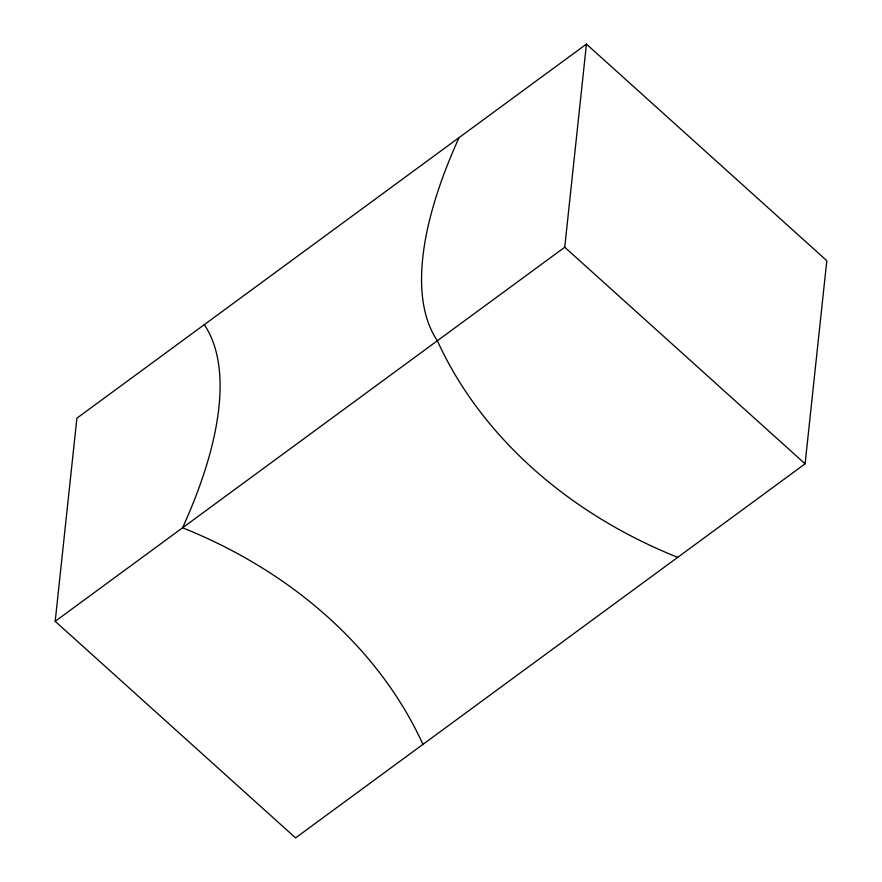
<?xml version="1.0" encoding="UTF-8"?>
<svg xmlns="http://www.w3.org/2000/svg" width="882" height="882" viewBox="0 0 882 882"><rect width="100%" height="100%" fill="white"/><g stroke="black" fill="none" stroke-linecap="round" stroke-linejoin="round"><path stroke-width="1.32" d="M55.191 621.314L76.899 418.178L586.442 44.1L826.809 260.686L805.101 463.822L295.558 837.9L55.191 621.314L564.734 247.236L586.442 44.1M564.734 247.236L805.101 463.822M204.282 324.653A456.226 176.665 -48 0 1 182.574 527.789A456.226 370.958 6.1 0 1 422.941 744.386M459.059 137.614A456.226 176.665 -48 0 0 437.351 340.75A456.226 370.958 6.1 0 0 677.718 557.347"/></g></svg>
